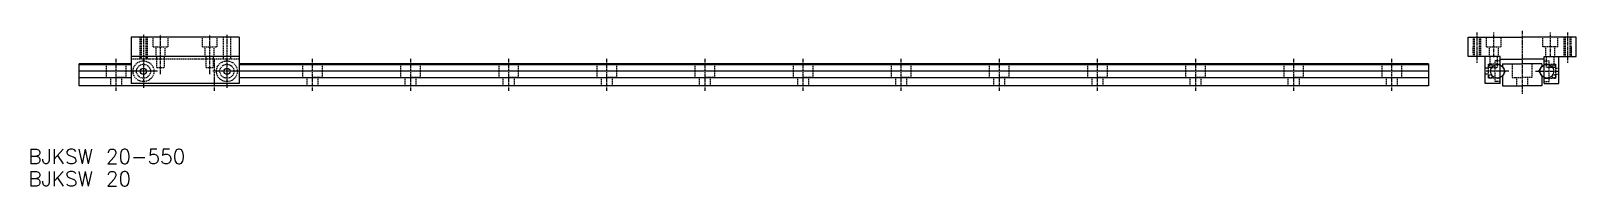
# Model space of a CAD drawing. Extents: x -293 to 337, y 205 to 268.
import ezdxf

# ---------------------------------------------------------------- set-up
doc = ezdxf.new("R2010")
doc.units = 0
doc.linetypes.add('CENTER', pattern=[2, 1.25, -0.25, 0.25, -0.25])
doc.linetypes.add('DASHED', pattern=[0.75, 0.5, -0.25])
doc.layers.get('0').update_dxf_attribs({"linetype": 'CONTINUOUS'})
doc.layers.add('CENTER', color=1, linetype='CENTER')
doc.styles.get("Standard").update_dxf_attribs({"font": 'txt.shx', "bigfont": 'extfont.shx'})

msp = doc.modelspace()

# ---------------------------------------------------------------- linework, layer by layer
at = {"color": 7, "linetype": 'CONTINUOUS'}
for p, q in [((-208.06, 265.94), (-252.06, 265.94)), ((-252.06, 265.94), (-252.06, 246.94)), ((-208.06, 265.94), (-208.06, 246.94)), ((292.91, 257.94), (292.91, 265.94)), ((292.91, 265.94), (314.91, 265.94)), ((336.91, 265.94), (314.91, 265.94)), ((336.91, 257.94), (336.91, 265.94)), ((-252.06, 254.94), (-273.28, 254.94)), ((-273.28, 245.94), (-273.28, 254.94)), ((-252.06, 254.6), (-273.28, 254.6)), ((-208.06, 257.94), (-252.06, 257.94)), ((276.72, 254.94), (-208.06, 254.94)), ((276.72, 254.6), (-208.06, 254.6)), ((276.72, 254.94), (276.72, 245.94)), ((305.91, 257.94), (292.91, 257.94)), ((299.91, 246.94), (299.91, 257.94)), ((305.91, 246.94), (305.91, 257.94)), ((305.91, 256.94), (314.91, 256.94)), ((306.91, 254.94), (306.91, 253.9)), ((306.91, 254.94), (314.91, 254.94)), ((308.04, 251.94), (306.91, 253.9)), ((323.91, 256.94), (314.91, 256.94)), ((322.91, 254.94), (314.91, 254.94)), ((321.78, 251.94), (322.91, 253.9)), ((322.91, 254.94), (322.91, 253.9)), ((323.91, 246.94), (323.91, 257.94)), ((323.91, 257.94), (336.91, 257.94)), ((329.91, 246.94), (329.91, 257.94)), ((-252.06, 251.94), (-273.28, 251.94)), ((-252.06, 249.29), (-273.28, 249.29)), ((-238.98, 245.94), (-273.28, 245.94)), ((-208.06, 246.94), (-252.06, 246.94)), ((276.72, 245.94), (-238.98, 245.94)), ((276.72, 251.94), (-208.06, 251.94)), ((276.72, 249.29), (-208.06, 249.29)), ((305.91, 246.94), (299.91, 246.94)), ((308.04, 251.94), (306.91, 249.99)), ((306.91, 249.99), (306.91, 245.94)), ((306.91, 245.94), (314.91, 245.94)), ((322.91, 245.94), (314.91, 245.94)), ((321.78, 251.94), (322.91, 249.99)), ((322.91, 249.99), (322.91, 245.94)), ((323.91, 246.94), (329.91, 246.94))]:
    msp.add_line(p, q, dxfattribs=at)
at = {"color": 3, "linetype": 'DASHED'}
for p, q in [((-248.56, 265.94), (-248.56, 256.94)), ((-248.06, 265.94), (-248.06, 256.94)), ((-246.06, 265.94), (-246.06, 256.94)), ((-245.56, 265.94), (-245.56, 256.94)), ((-243.06, 261.94), (-243.06, 265.94)), ((-237.06, 261.94), (-237.06, 265.94)), ((-223.06, 261.94), (-223.06, 265.94)), ((-217.06, 261.94), (-217.06, 265.94)), ((-214.56, 265.94), (-214.56, 256.94)), ((-211.56, 265.94), (-211.56, 256.94)), ((294.91, 265.94), (294.91, 257.94)), ((295.41, 265.94), (295.41, 257.94)), ((297.41, 265.94), (297.41, 257.94)), ((297.91, 265.94), (297.91, 257.94)), ((300.41, 261.94), (300.41, 265.94)), ((306.41, 261.94), (306.41, 265.94)), ((323.41, 261.94), (323.41, 265.94)), ((329.41, 261.94), (329.41, 265.94)), ((331.91, 265.94), (331.91, 257.94)), ((332.41, 265.94), (332.41, 257.94)), ((334.41, 265.94), (334.41, 257.94)), ((334.91, 259.44), (334.91, 265.94)), ((-243.06, 261.94), (-237.06, 261.94)), ((-241.86, 257.94), (-241.86, 261.94)), ((-238.26, 257.94), (-238.26, 261.94)), ((-223.06, 261.94), (-217.06, 261.94)), ((-221.86, 257.94), (-221.86, 261.94)), ((-218.26, 257.94), (-218.26, 261.94)), ((294.91, 259.44), (294.91, 261.94)), ((300.41, 261.94), (306.41, 261.94)), ((301.61, 257.94), (301.61, 261.94)), ((305.21, 257.94), (305.21, 261.94)), ((329.41, 261.94), (323.41, 261.94)), ((324.61, 257.94), (324.61, 261.94)), ((328.21, 257.94), (328.21, 261.94)), ((334.91, 261.94), (334.91, 257.94)), ((-262.28, 254.94), (-262.28, 249.44)), ((-254.28, 254.94), (-254.28, 249.44)), ((-208.06, 256.94), (-252.06, 256.94)), ((-241.56, 253.44), (-241.56, 257.94)), ((-241.56, 253.44), (-238.56, 253.44)), ((-238.56, 253.44), (-238.56, 257.94)), ((-221.56, 253.44), (-221.56, 257.94)), ((-221.56, 253.44), (-218.56, 253.44)), ((-218.56, 253.44), (-218.56, 257.94)), ((-182.28, 254.94), (-182.28, 249.44)), ((-174.28, 254.94), (-174.28, 249.44)), ((-142.28, 254.94), (-142.28, 249.44)), ((-134.28, 254.94), (-134.28, 249.44)), ((-102.28, 254.94), (-102.28, 249.44)), ((-94.28, 254.94), (-94.28, 249.44)), ((-62.28, 254.94), (-62.28, 249.44)), ((-54.28, 254.94), (-54.28, 249.44)), ((-22.28, 254.94), (-22.28, 249.44)), ((-14.28, 254.94), (-14.28, 249.44)), ((17.72, 254.94), (17.72, 249.44)), ((25.72, 254.94), (25.72, 249.44)), ((57.72, 254.94), (57.72, 249.44)), ((65.72, 254.94), (65.72, 249.44)), ((97.72, 254.94), (97.72, 249.44)), ((105.72, 254.94), (105.72, 249.44)), ((137.72, 254.94), (137.72, 249.44)), ((145.72, 254.94), (145.72, 249.44)), ((177.72, 254.94), (177.72, 249.44)), ((185.72, 254.94), (185.72, 249.44)), ((217.72, 254.94), (217.72, 249.44)), ((225.72, 254.94), (225.72, 249.44)), ((257.72, 254.94), (257.72, 249.44)), ((257.72, 254.94), (257.72, 249.44)), ((265.72, 254.94), (265.72, 249.44)), ((265.72, 254.94), (265.72, 249.44)), ((301.21, 253.19), (299.91, 253.19)), ((304.83, 254.79), (301.21, 254.79)), ((301.21, 249.09), (301.21, 254.79)), ((301.91, 253.44), (301.91, 257.94)), ((301.91, 253.44), (304.91, 253.44)), ((305.91, 256.19), (303.91, 256.19)), ((303.91, 247.69), (303.91, 256.19)), ((304.91, 253.44), (304.91, 257.94)), ((310.91, 254.94), (310.91, 249.44)), ((318.91, 254.94), (318.91, 249.44)), ((323.91, 256.19), (325.91, 256.19)), ((324.91, 253.44), (324.91, 257.94)), ((327.91, 253.44), (324.91, 253.44)), ((324.99, 254.79), (328.61, 254.79)), ((325.91, 247.69), (325.91, 256.19)), ((327.91, 253.44), (327.91, 257.94)), ((328.61, 249.09), (328.61, 254.79)), ((328.61, 253.19), (329.91, 253.19)), ((-262.28, 249.44), (-258.28, 249.44)), ((-260.53, 249.44), (-260.53, 245.94)), ((-254.28, 249.44), (-258.28, 249.44)), ((-256.03, 249.44), (-256.03, 245.94)), ((-182.28, 249.44), (-178.28, 249.44)), ((-180.53, 249.44), (-180.53, 245.94)), ((-174.28, 249.44), (-178.28, 249.44)), ((-176.03, 249.44), (-176.03, 245.94)), ((-142.28, 249.44), (-138.28, 249.44)), ((-140.53, 249.44), (-140.53, 245.94)), ((-134.28, 249.44), (-138.28, 249.44)), ((-136.03, 249.44), (-136.03, 245.94)), ((-102.28, 249.44), (-98.28, 249.44)), ((-100.53, 249.44), (-100.53, 245.94)), ((-94.28, 249.44), (-98.28, 249.44)), ((-96.03, 249.44), (-96.03, 245.94)), ((-62.28, 249.44), (-58.28, 249.44)), ((-60.53, 249.44), (-60.53, 245.94)), ((-54.28, 249.44), (-58.28, 249.44)), ((-56.03, 249.44), (-56.03, 245.94)), ((-22.28, 249.44), (-18.28, 249.44)), ((-20.53, 249.44), (-20.53, 245.94)), ((-14.28, 249.44), (-18.28, 249.44)), ((-16.03, 249.44), (-16.03, 245.94)), ((17.72, 249.44), (21.72, 249.44)), ((19.47, 249.44), (19.47, 245.94)), ((25.72, 249.44), (21.72, 249.44)), ((23.97, 249.44), (23.97, 245.94)), ((57.72, 249.44), (61.72, 249.44)), ((59.47, 249.44), (59.47, 245.94)), ((65.72, 249.44), (61.72, 249.44)), ((63.97, 249.44), (63.97, 245.94)), ((97.72, 249.44), (101.72, 249.44)), ((99.47, 249.44), (99.47, 245.94)), ((105.72, 249.44), (101.72, 249.44)), ((103.97, 249.44), (103.97, 245.94)), ((137.72, 249.44), (141.72, 249.44)), ((139.47, 249.44), (139.47, 245.94)), ((145.72, 249.44), (141.72, 249.44)), ((143.97, 249.44), (143.97, 245.94)), ((177.72, 249.44), (181.72, 249.44)), ((179.47, 249.44), (179.47, 245.94)), ((185.72, 249.44), (181.72, 249.44)), ((183.97, 249.44), (183.97, 245.94)), ((217.72, 249.44), (221.72, 249.44)), ((219.47, 249.44), (219.47, 245.94)), ((225.72, 249.44), (221.72, 249.44)), ((223.97, 249.44), (223.97, 245.94)), ((257.72, 249.44), (261.72, 249.44)), ((257.72, 249.44), (265.72, 249.44)), ((259.47, 249.44), (259.47, 245.94)), ((259.47, 249.44), (259.47, 245.94)), ((263.97, 249.44), (263.97, 245.94)), ((263.97, 249.44), (263.97, 245.94)), ((301.21, 250.69), (299.91, 250.69)), ((304.83, 249.09), (301.21, 249.09)), ((305.91, 247.69), (303.91, 247.69)), ((310.91, 249.44), (314.91, 249.44)), ((312.66, 249.44), (312.66, 245.94)), ((318.91, 249.44), (314.91, 249.44)), ((317.16, 249.44), (317.16, 245.94)), ((323.91, 247.69), (325.91, 247.69)), ((324.99, 249.09), (328.61, 249.09)), ((328.61, 250.69), (329.91, 250.69))]:
    msp.add_line(p, q, dxfattribs=at)
for centre, radius in [((-247.06, 251.94), 4.25), ((-247.06, 251.94), 2.85), ((-213.06, 251.94), 4.25), ((-213.06, 251.94), 2.85)]:
    msp.add_circle(centre, radius, dxfattribs=at)
at = {"color": 7, "linetype": 'CONTINUOUS'}
for centre, radius in [((-247.06, 251.94), 1.25), ((-213.06, 251.94), 1.25), ((301.97, 254.03), 0.75), ((304.83, 251.94), 2.78), ((324.99, 251.94), 2.78), ((327.85, 254.03), 0.75), ((301.97, 249.86), 0.75), ((327.85, 249.86), 0.75)]:
    msp.add_circle(centre, radius, dxfattribs=at)
at = {"color": 3, "linetype": 'DASHED'}
for centre, start, end in [((304.83, 251.94), 67.77244, 90), ((324.99, 251.94), 90, 112.22756), ((304.83, 251.94), 270, 292.22756), ((324.99, 251.94), 247.77244, 270)]:
    msp.add_arc(centre, 2.85, start, end, dxfattribs=at)
at = {"layer": 'CENTER', "color": 1, "linetype": 'CENTER'}
for p, q in [((-247.06, 266.86), (-247.06, 255.87)), ((-240.06, 250.81), (-240.06, 266.86)), ((-220.06, 250.81), (-220.06, 266.86)), ((-213.06, 266.86), (-213.06, 255.87)), ((296.41, 267.82), (296.41, 255.43)), ((303.41, 257.69), (303.41, 267.82)), ((314.91, 268.47), (314.91, 242.6)), ((326.41, 257.69), (326.41, 267.82)), ((333.41, 267.82), (333.41, 255.43)), ((-247.06, 258.75), (-247.06, 245.14)), ((-213.06, 258.75), (-213.06, 245.14)), ((-258.28, 257.06), (-258.28, 243.91)), ((-258.28, 257.06), (-258.28, 243.91)), ((-218.28, 257.06), (-218.28, 243.91)), ((-178.28, 257.06), (-178.28, 243.91)), ((-138.28, 257.06), (-138.28, 243.91)), ((-98.28, 257.06), (-98.28, 243.91)), ((-58.28, 257.06), (-58.28, 243.91)), ((-18.28, 257.06), (-18.28, 243.91)), ((21.72, 257.06), (21.72, 243.91)), ((61.72, 257.06), (61.72, 243.91)), ((101.72, 257.06), (101.72, 243.91)), ((141.72, 257.06), (141.72, 243.91)), ((181.72, 257.06), (181.72, 243.91)), ((221.72, 257.06), (221.72, 243.91)), ((261.72, 257.06), (261.72, 243.91)), ((261.72, 257.06), (261.72, 243.91)), ((261.72, 257.06), (261.72, 243.91)), ((-241.31, 251.94), (-253.86, 251.94)), ((-241.49, 251.94), (-253.86, 251.94)), ((-206.25, 251.94), (-218.74, 251.94)), ((309.51, 251.94), (299.59, 251.94)), ((320.31, 251.94), (330.22, 251.94))]:
    msp.add_line(p, q, dxfattribs=at)

# ---------------------------------------------------------------- texts
at = {"color": 7, "linetype": 'CONTINUOUS'}
for s, p in [('BJKSW 20-550', (-293.98, 214.06)), ('BJKSW 20', (-293.98, 204.97))]:
    msp.add_text(s, height=6, dxfattribs=at).set_placement(p)

doc.saveas('drawing.dxf')
